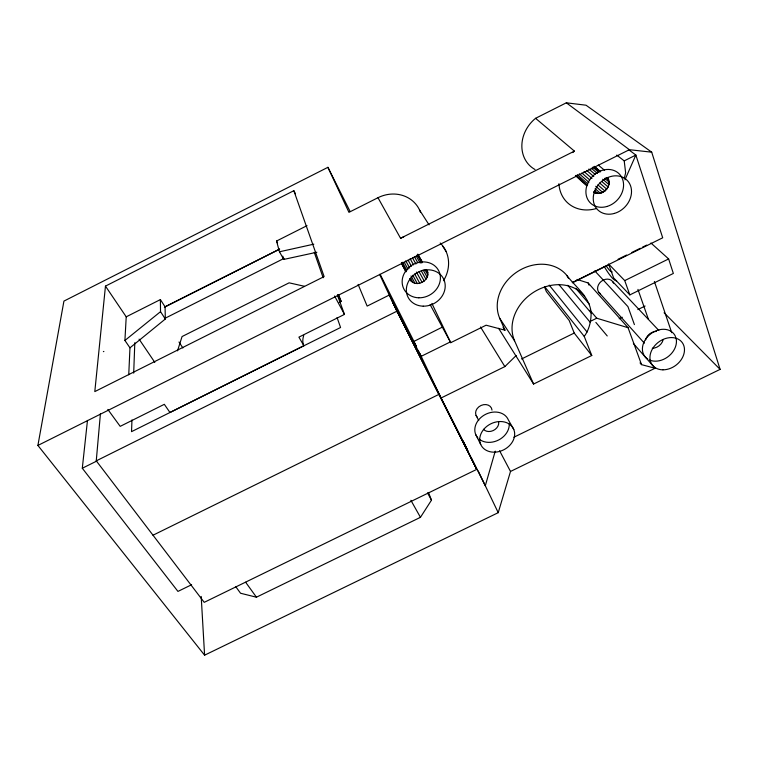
<?xml version="1.0" encoding="UTF-8"?>
<svg xmlns="http://www.w3.org/2000/svg" width="758" height="758" viewBox="0 0 758 758"><rect width="100%" height="100%" fill="white"/><g stroke="black" fill="none" stroke-linecap="round" stroke-linejoin="round"><path stroke-width="1.14" d="M131.968 419.941L131.532 431.653L340.569 327.503L337.083 317.555M133.692 373.125L134.81 342.692M128.746 374.774L129.969 347.827L124.918 340.465L126.216 316.825L105.466 286.117L293.839 190.703L295.468 193.783M498.593 328.29L533.585 384.041L591.771 355.493L584.247 336.4C589.222 329.692 591.098 321.24 591.136 313.007C589.961 297.06 575.72 287.235 566.823 275.429A40.098 33.598 -35.4 0 0 517.705 271.459A40.098 33.598 -35.4 0 0 499.778 318.426L504.989 330.204L486.096 325.201L450.745 342.682L430.127 304.631M471.173 457.69L476.763 469.363L204.224 602.335L96.257 460.836L100.426 413.707M105.466 286.117L94.807 391.592L324.121 276.585L293.839 190.703M191.594 584.74L177.95 591.411L82.3 468.245L87.473 420.425M607.613 177.779L609.129 182.109C609.167 188.894 602.43 194.882 595.674 193.167L593.656 192.172M499.579 450.735L510.504 471.457L498.224 512.673L204.594 655.187L37.9 445.439L63.928 301.097L327.911 167.319L350.063 211.397M624.241 178.471L625.644 172.852L624.204 160.876L616.747 155.087M409.727 279.067C414.863 289.082 431.804 280.469 427.133 270.388M495.239 451.143L485.31 485.745L392.398 301.599L476.744 469.354L396.927 311.197L96.266 460.855M177.524 350.84L182.062 336.552L289.111 282.829L304.555 286.316M607.139 177.429L608.674 179.798C611.128 187.719 601.748 196.53 594.206 192.361M624.933 179.836L635.858 155.049L628.382 149.478M235.833 586.768L240.561 593.249L256.431 597.2L420.453 517.326L431.482 500.157L428.469 492.492M419.885 353.56L441.042 398.016L504.856 366.597L516.198 355.511M129.969 347.827L165.32 319.014L165.073 306.819L160.383 299.59L126.216 316.825M124.918 340.465L160.525 311.661L160.383 299.59M316.863 252.243L283.738 259.425L279.484 251.779L276.537 241.035L307.018 225.657M420.491 212.249A32.082 29.316 -31.3 0 0 377.986 197.715L348.945 212.344L327.911 167.319M535.015 169.517A32.982 28.558 -49.1 0 1 535.574 118.314L566.33 102.813L586.029 105.21L651.709 152.178L720.1 369.373L510.504 471.457M165.073 306.819L279.655 249.079M164.353 307.208L279.522 249.202M164.723 318.445L284.079 258.383M377.986 197.715L400.565 238.277L574.431 151.126L535.574 118.314M450.64 341.782L420.984 356.421L413.631 341.545L442.104 327.238M37.9 445.439L629.386 149.696L651.709 152.178M624.204 160.876L635.858 155.049L662.7 237.794L572.309 282.535M337.414 295.099L344.473 314.399L298.917 337.139L303.854 345.724L169.953 412.485L164.315 404.317L120.19 426.356L107.835 409.443M82.3 468.245L96.768 461.044M618.092 259.236L626.563 255.048M631.859 252.433L640.33 248.236M642.443 247.193L646.678 245.09M572.48 282.753L609.233 264.57M624.734 280.602L668.632 258.933L673.35 273.449L629.832 294.9L613.62 277.911L608.57 263.955L624.734 280.602L629.832 294.9M103.391 351.646L103.874 351.409M153.002 535.214L438.92 394.378L389.318 295.033L367.147 306.09L358.108 284.402M590.141 321.458L596.736 318.208L628.079 327.721L641.543 364.645L655.073 368.246L513.839 437.252M521.57 358.97L574.223 333.056L591.771 355.493M619.182 318.777L622.29 317.251M637.838 309.596L645.096 306.024M279.484 251.779L313.821 244.161M576.99 279.427L588.189 282.971L628.079 327.721M566.33 102.813L629.386 149.696M598.27 165.054L604.571 170.285M594.272 166.334L600.601 171.649M594.263 166.552L600.488 171.791M594.082 166.845L599.483 171.403M606.002 177.543L608.674 179.798M592.728 167.205L599 172.511M604.666 178.329L609.129 182.109M591.231 168.191L597.475 173.506M602.705 179.22L608.93 184.545M588.881 169.043L595.087 174.368M601.909 181.607L608.115 186.961M586.73 170.446L593.789 176.557M599.673 183.029L606.751 189.168M584.039 171.554L591.951 178.452M597.873 184.876L604.912 191.044M581.831 172.976L589.705 179.911M595.731 186.269L602.743 192.456M579.32 173.8L588.919 182.318M595.134 188.666L600.364 193.309M577.416 174.634L587.876 183.976M594.499 190.447L597.967 193.546M576.137 175.316L587.469 185.492M578.089 177.363L585.119 183.682M593.921 191.584L595.674 193.167M650.914 242.996L668.632 258.933M575.445 175.676L586.796 185.899M664.103 312.77L720.1 369.373M612.597 281.502L658.825 330.441M594.746 270.852L627.937 306.62L634.408 324.604M598.905 292.436L644.385 343.194M633.375 343.459L655.073 368.246M640.027 362.883L641.543 364.645M575.739 288.286L589.184 303.986M589.961 310.212L596.736 318.208M567.704 285.283L591.136 313.007M595.864 322.406L607.234 335.955M558.854 284.477L590.406 322.557M549.209 285.131L587.08 332.023M544.708 286.723L584.247 336.4M245.639 582.229L256.431 597.2M139.084 339.139L154.812 362.381M499.778 318.426L514.578 340.797L533.585 384.041M503.047 327.229L504.989 330.204M178.992 342.019L182.877 347.969M160.525 311.661L165.32 319.014M419.629 210.146L429.047 224.842M442.861 246.407L445.998 251.305M480.534 327.011L504.856 366.597M413.631 341.545L416.407 346.965M566.823 275.429L568.491 278.29M417.781 254.119L422.452 262.259M418.302 255.342L422.377 262.429M419.591 258.27L421.931 262.353M426.034 269.488L427.787 272.548M417.156 254.925L421.789 263.017M424.887 269.734L427.806 274.851M416.199 256.033L420.226 263.102M513.782 429.483A18.164 14.516 -26.8 0 0 484.116 428.905A18.164 14.516 -26.8 0 0 493.695 452.175A18.164 14.516 -26.8 0 0 513.782 429.483L508.362 419.932A17.889 14.393 -26.9 0 0 484.324 415.024A17.889 14.393 -26.9 0 0 477.843 437.859M423.116 269.952L427.19 277.144M414.313 256.507L417.8 262.694M421.344 271.023L425.977 279.266M410.893 500.308L420.453 517.326M412.447 257.796L415.915 263.992M419.079 271.771L424.262 281.085M276.537 241.035L277.58 242.911M410.106 258.649L413.527 264.855M416.436 272.084L422.14 282.459M427.512 492.899L431.482 500.157M408.012 260.022L411.404 266.238M414.683 273.96L419.771 283.321M405.748 260.79L409.69 268.067M412.826 275.268L417.317 283.587M334.572 296.008L344.473 314.399M404.128 262.069L407.965 269.223M337.642 294.843L341.176 301.447A47.005 22.058 -28.4 0 0 339.214 302.357M411.035 275.978L414.929 283.265M402.451 262.277L406.819 270.492M410.571 278.195L412.778 282.355M401.408 262.476L405.776 270.729M401.674 263.291L406.061 271.591M409.907 278.849L411.007 280.924M401.532 263.557L405.909 271.828M476.052 415.384L478.724 420.538M433.908 383.842L467.099 449.229M475.806 434.704L480.714 444.472M380.213 274.424L416.332 346.16M418.331 350.84L421.107 356.611M431.87 303.418L450.745 342.682M478.175 470.87L498.224 512.673M463.185 441.023L468.273 451.654M379.569 274.32L397.486 312.58M544.869 287.898L546.404 291.65L569.182 320.454L574.223 333.056M588.189 282.971L589.013 285.15M338.75 294.862L341.176 301.447M637.942 289.385L648.384 319.213M314.257 252.31L323.154 277.741M654.391 281.474L671.721 332.705M282.829 256.157L283.738 259.425M201.192 596.442L204.594 655.187M509.234 423.627A17.889 14.393 -26.9 0 1 498.717 439.943A17.889 14.393 -26.9 0 1 479.236 439.176M514.578 340.797A41.823 34.517 -34.8 0 1 533.613 292.266A41.823 34.517 -34.8 0 1 584.655 296.141M498.745 422.367A8.698 7.012 -26.9 0 1 493.126 430.601A8.698 7.012 -26.9 0 1 483.462 429.303M616.586 280.735A26.805 5.192 63.4 0 1 604.173 266.428M612.199 271.895A16.922 3.278 63.4 0 1 606.267 265.992M596.612 208.469A36.299 30.633 -46.6 0 1 558.921 183.73M572.697 152.576A36.299 30.633 -46.6 0 1 574.431 151.126M440.199 243.005A35.275 31.41 -29.9 0 1 443.477 280.735M400.565 238.277A35.275 31.41 -29.9 0 1 403.749 236.856M675.804 337.357A18.41 14.336 -37.3 0 1 669.219 355.748A18.41 14.336 -37.3 0 1 649.492 360.022M647.777 359.121A18.41 14.336 -37.3 0 1 650.099 334.335A18.41 14.336 -37.3 0 1 675.463 336.467M663.127 339.859A9.712 7.599 -37.4 0 1 652.306 348.263M645.626 339.859A9.712 7.599 -37.4 0 1 656.494 331.379M600.289 293.687A8.764 7.144 -39 0 1 601.293 281.341A8.764 7.144 -39 0 1 613.506 283.141M477.028 416.909A8.527 6.936 -27 0 1 481.074 405.454A8.527 6.936 -27 0 1 491.999 410.106M303.854 345.724A47.005 22.058 -28.4 0 1 303.75 335.387M606.874 206.498A20.485 17.14 -45.8 0 0 619.873 174.586A20.485 17.14 -45.8 0 0 587.459 184.004A20.485 17.14 -45.8 0 0 606.874 206.498M418.814 297.799A19.67 17.368 -29.5 0 0 438.948 271.231A19.67 17.368 -29.5 0 0 406.08 270.521A19.67 17.368 -29.5 0 0 418.814 297.799M662.947 369.828A18.694 14.459 -37.1 0 0 683.849 345.714A18.694 14.459 -37.1 0 0 654.855 345.563A18.694 14.459 -37.1 0 0 662.947 369.828M614.492 213.396A20.836 17.339 -45.5 0 0 627.813 181.039A20.836 17.339 -45.5 0 0 594.859 190.618A20.836 17.339 -45.5 0 0 614.492 213.396M423.22 306.175A20.002 17.576 -29.4 0 0 443.743 279.228A20.002 17.576 -29.4 0 0 410.353 278.565A20.002 17.576 -29.4 0 0 423.22 306.175"/></g></svg>
